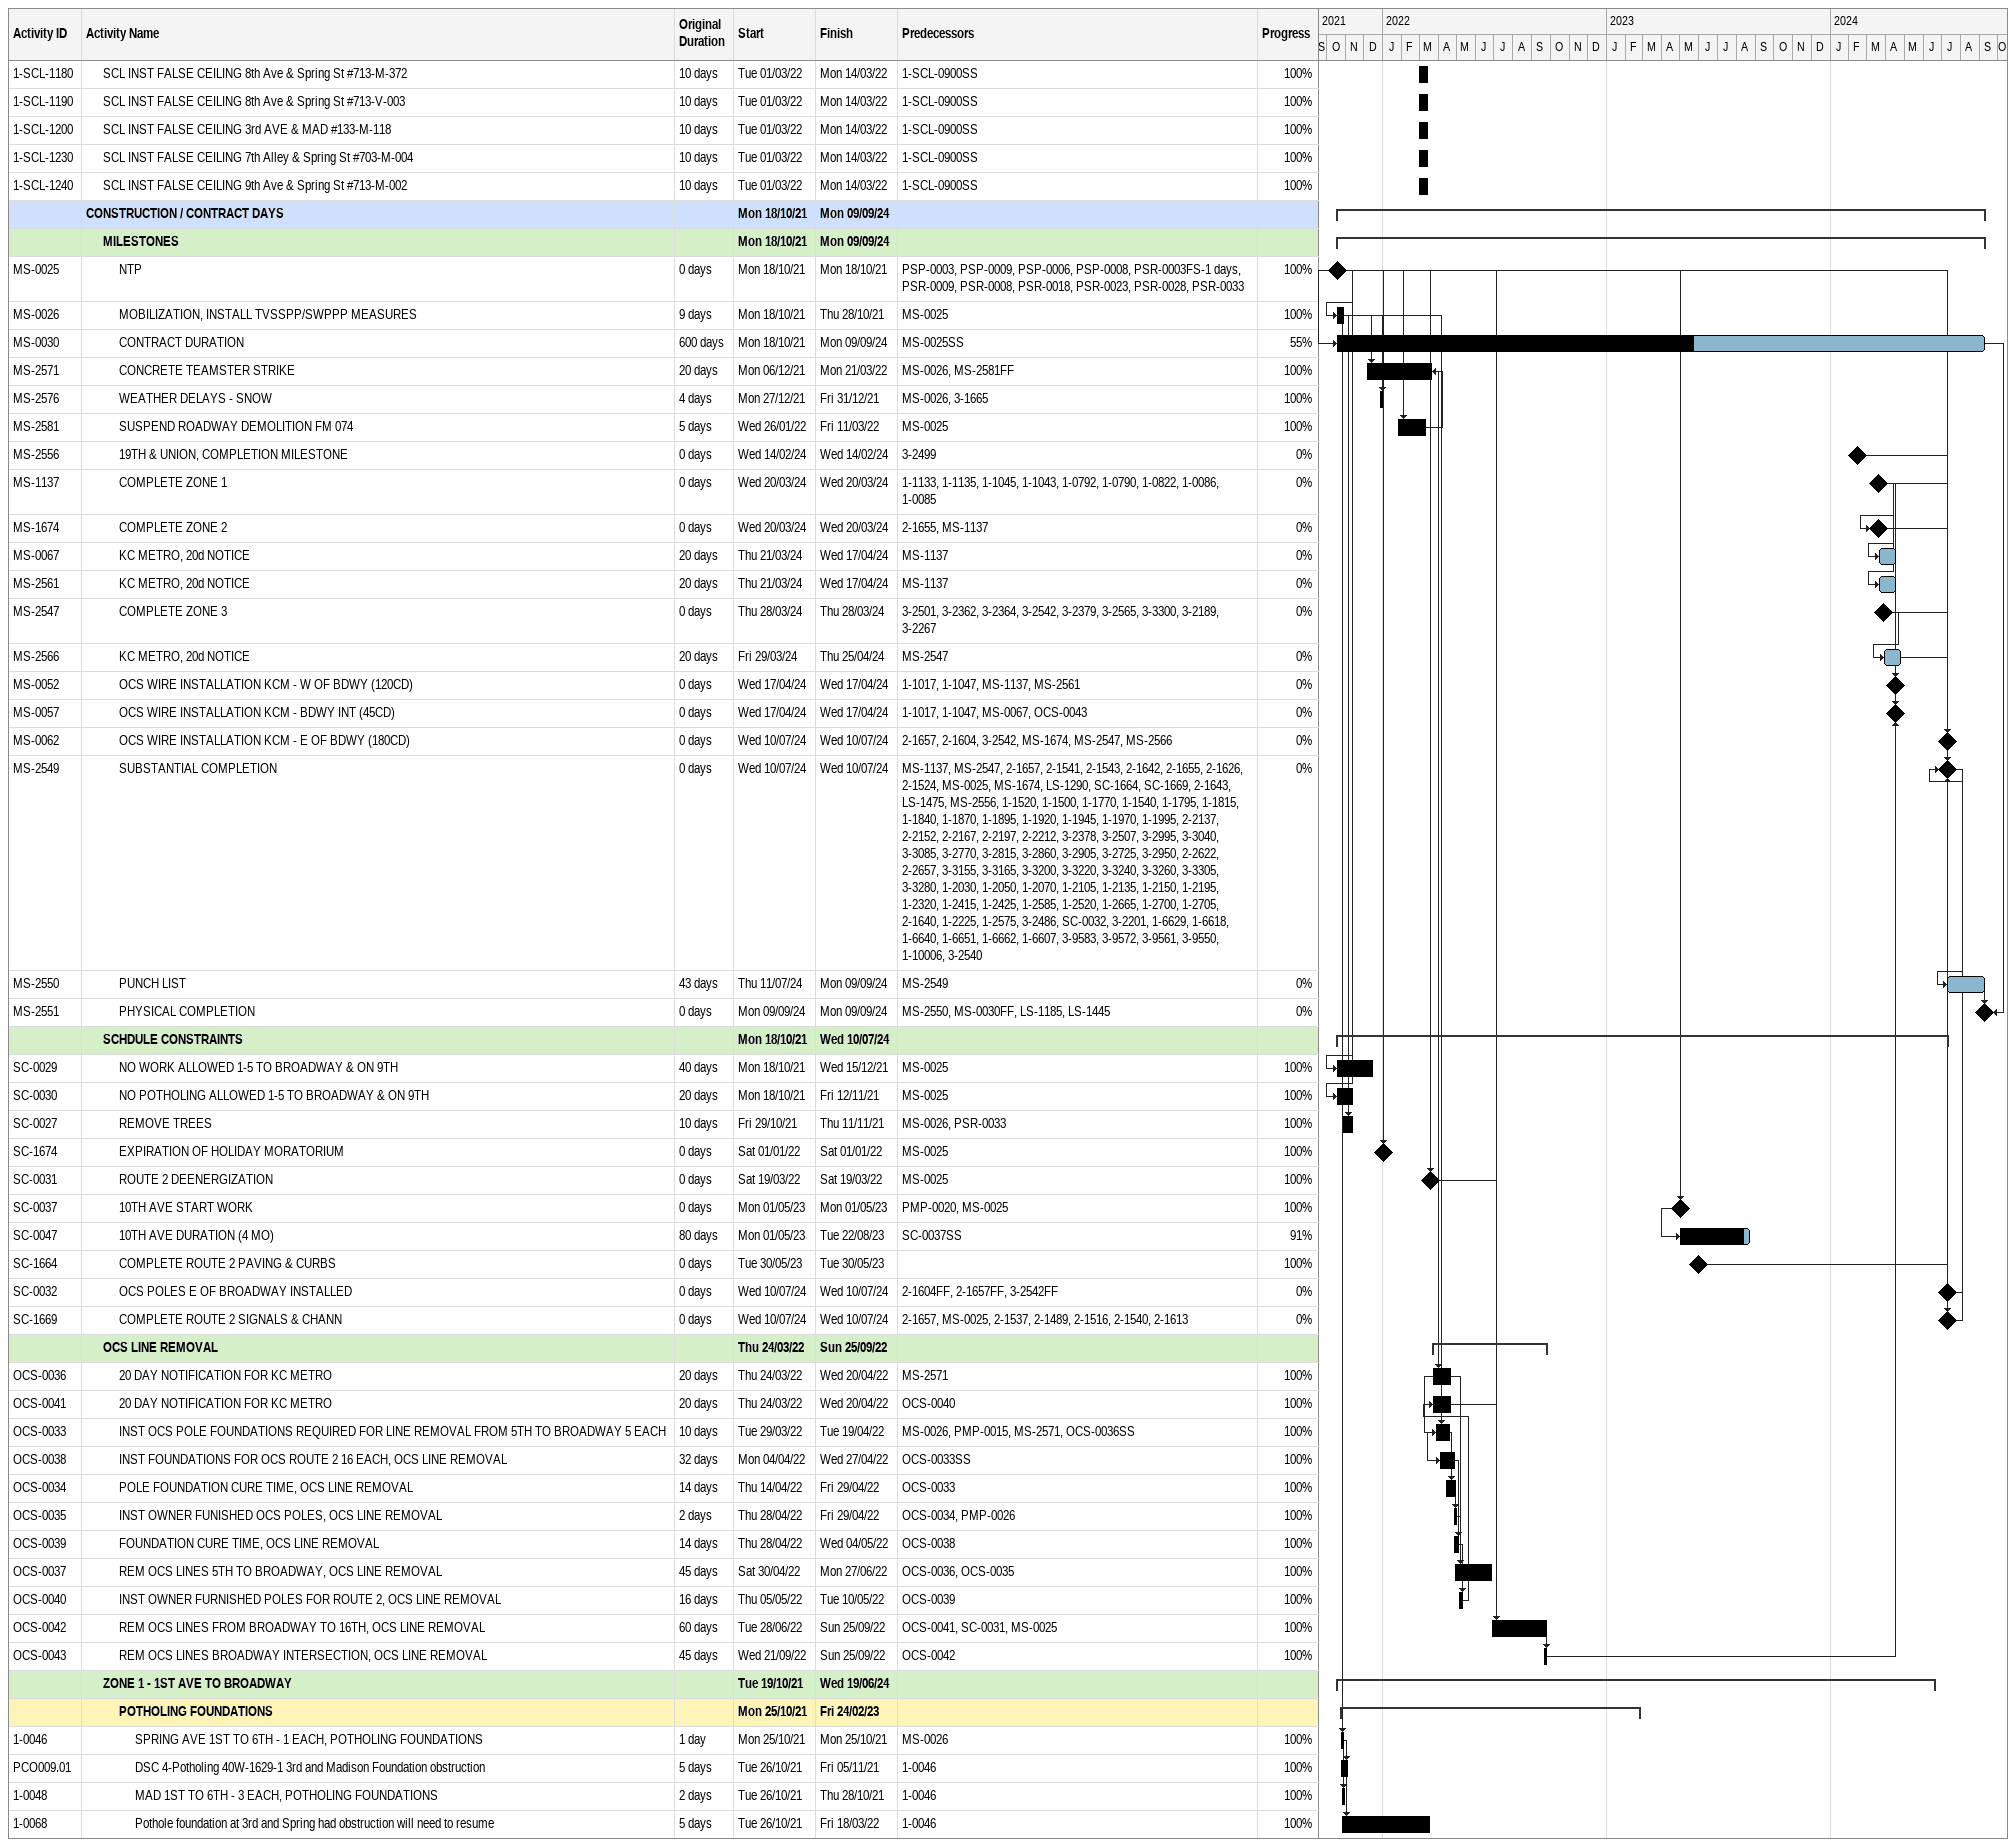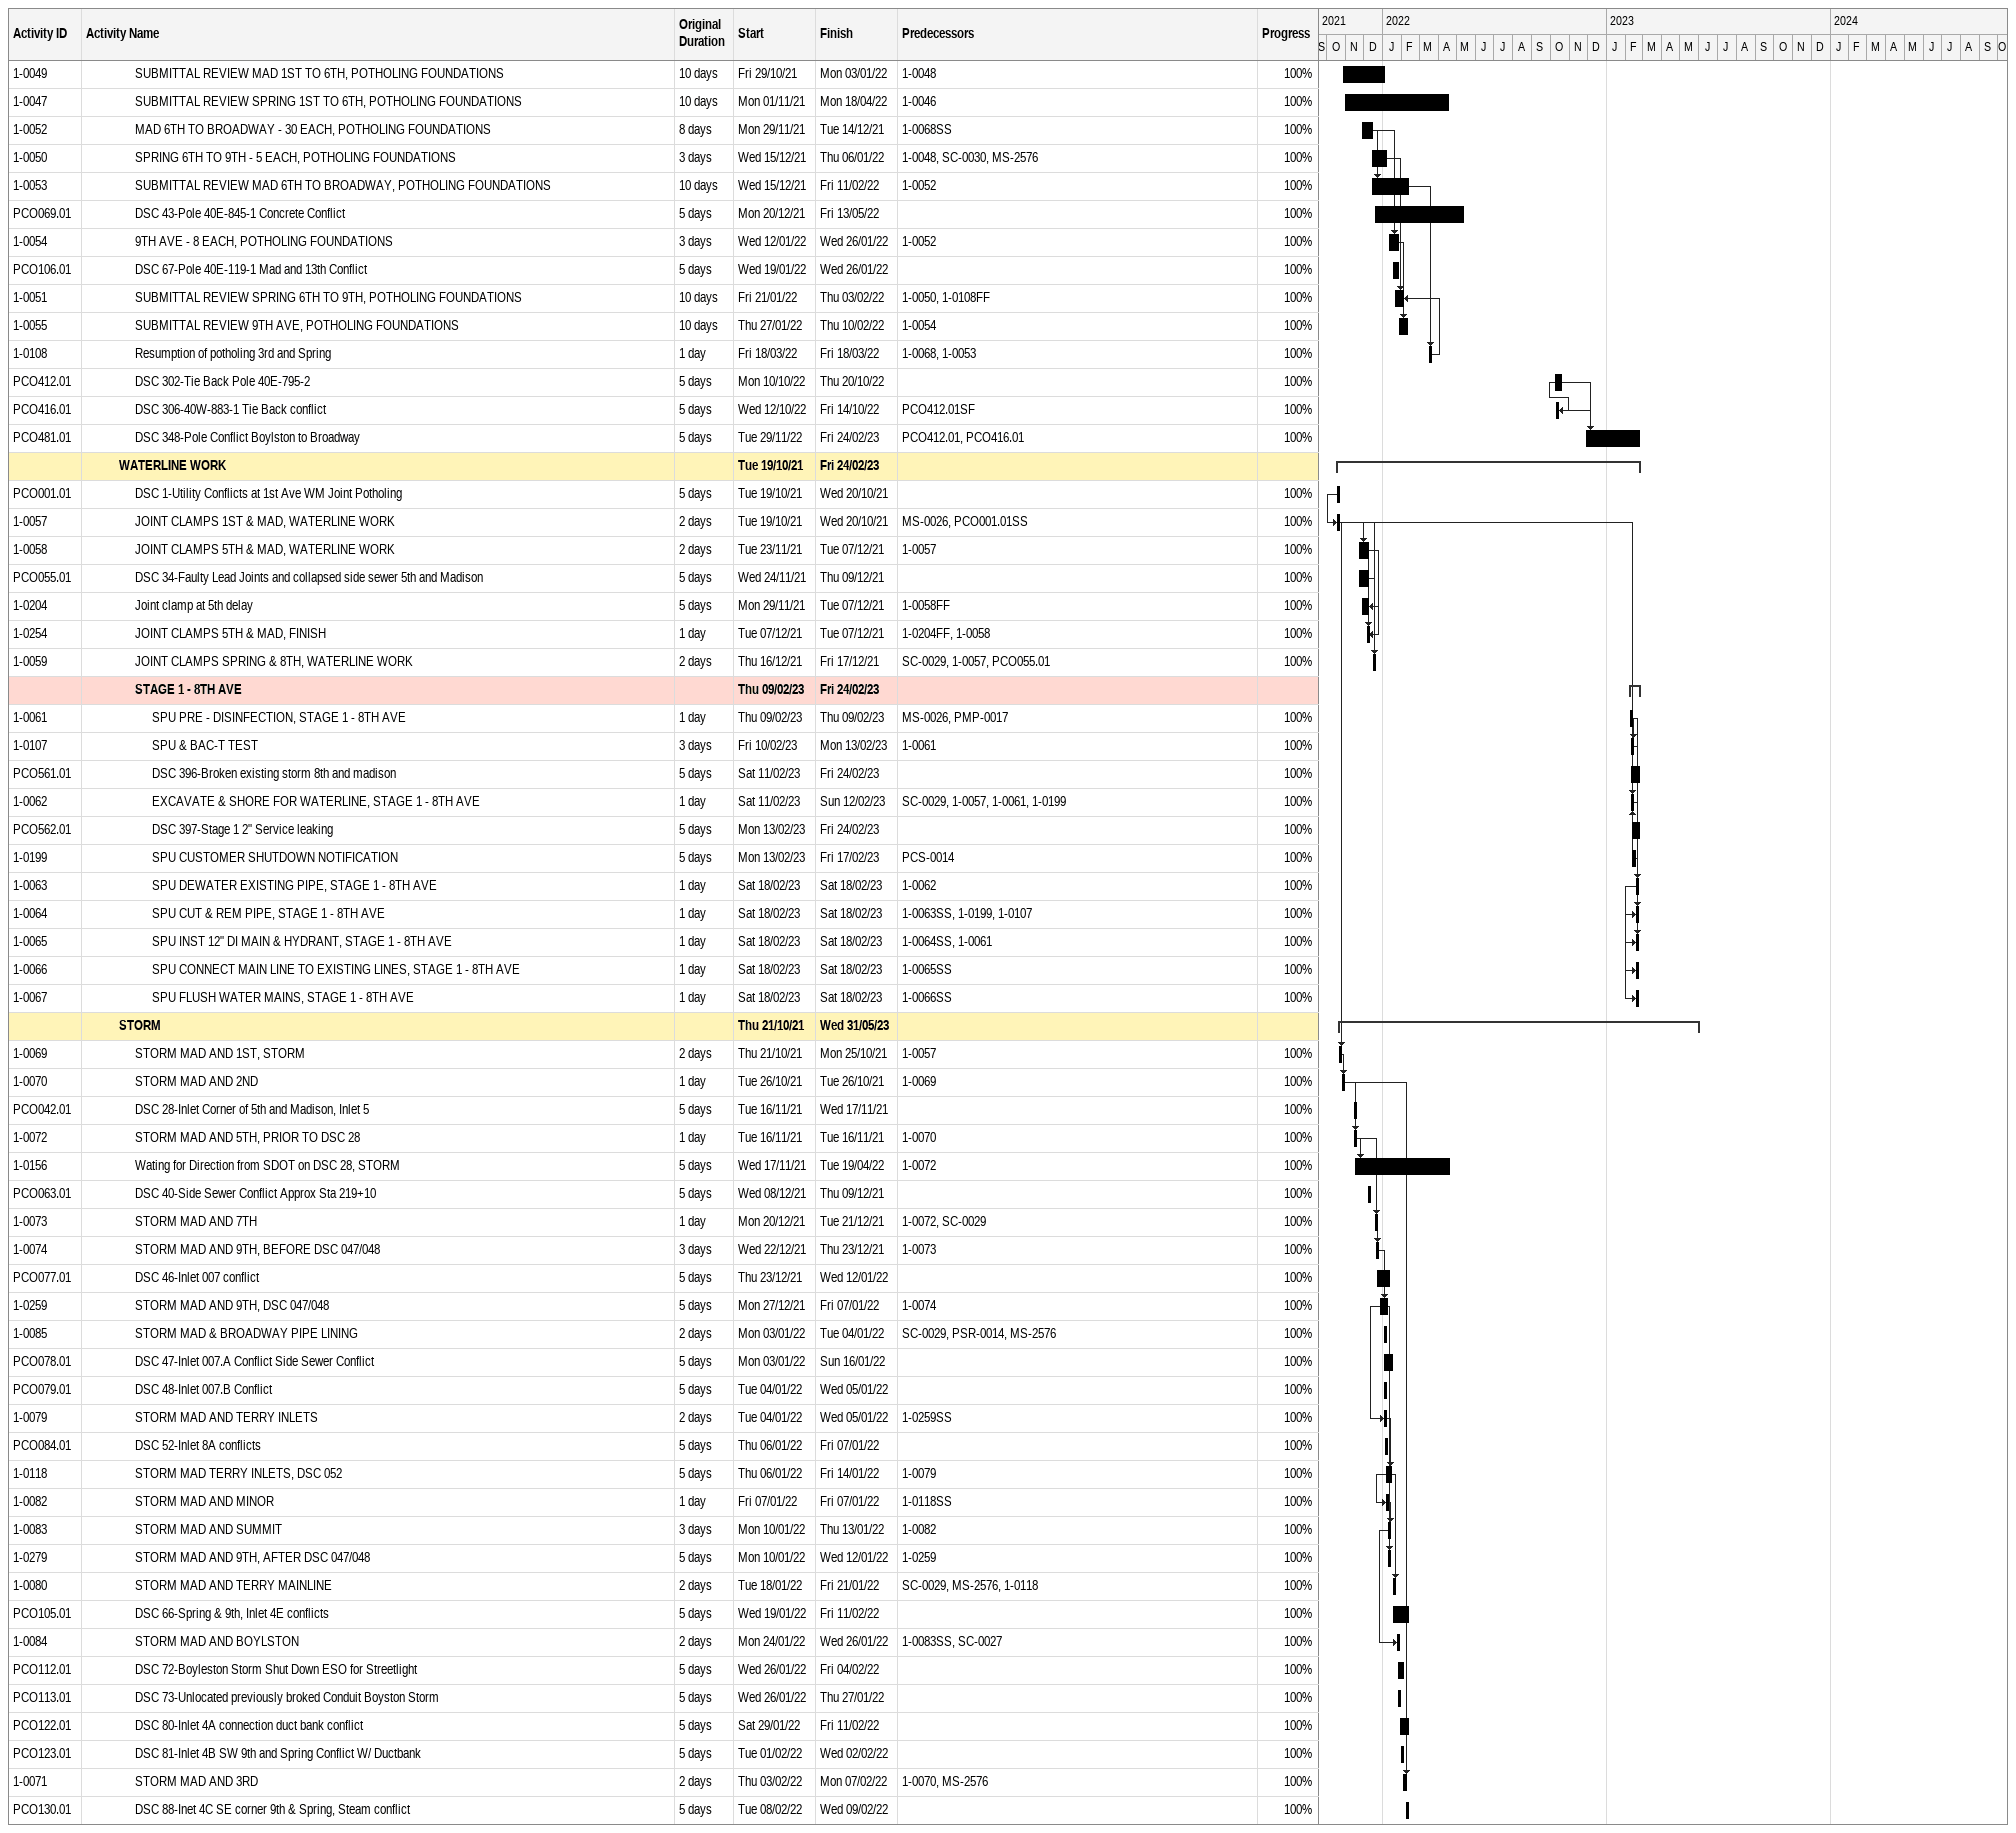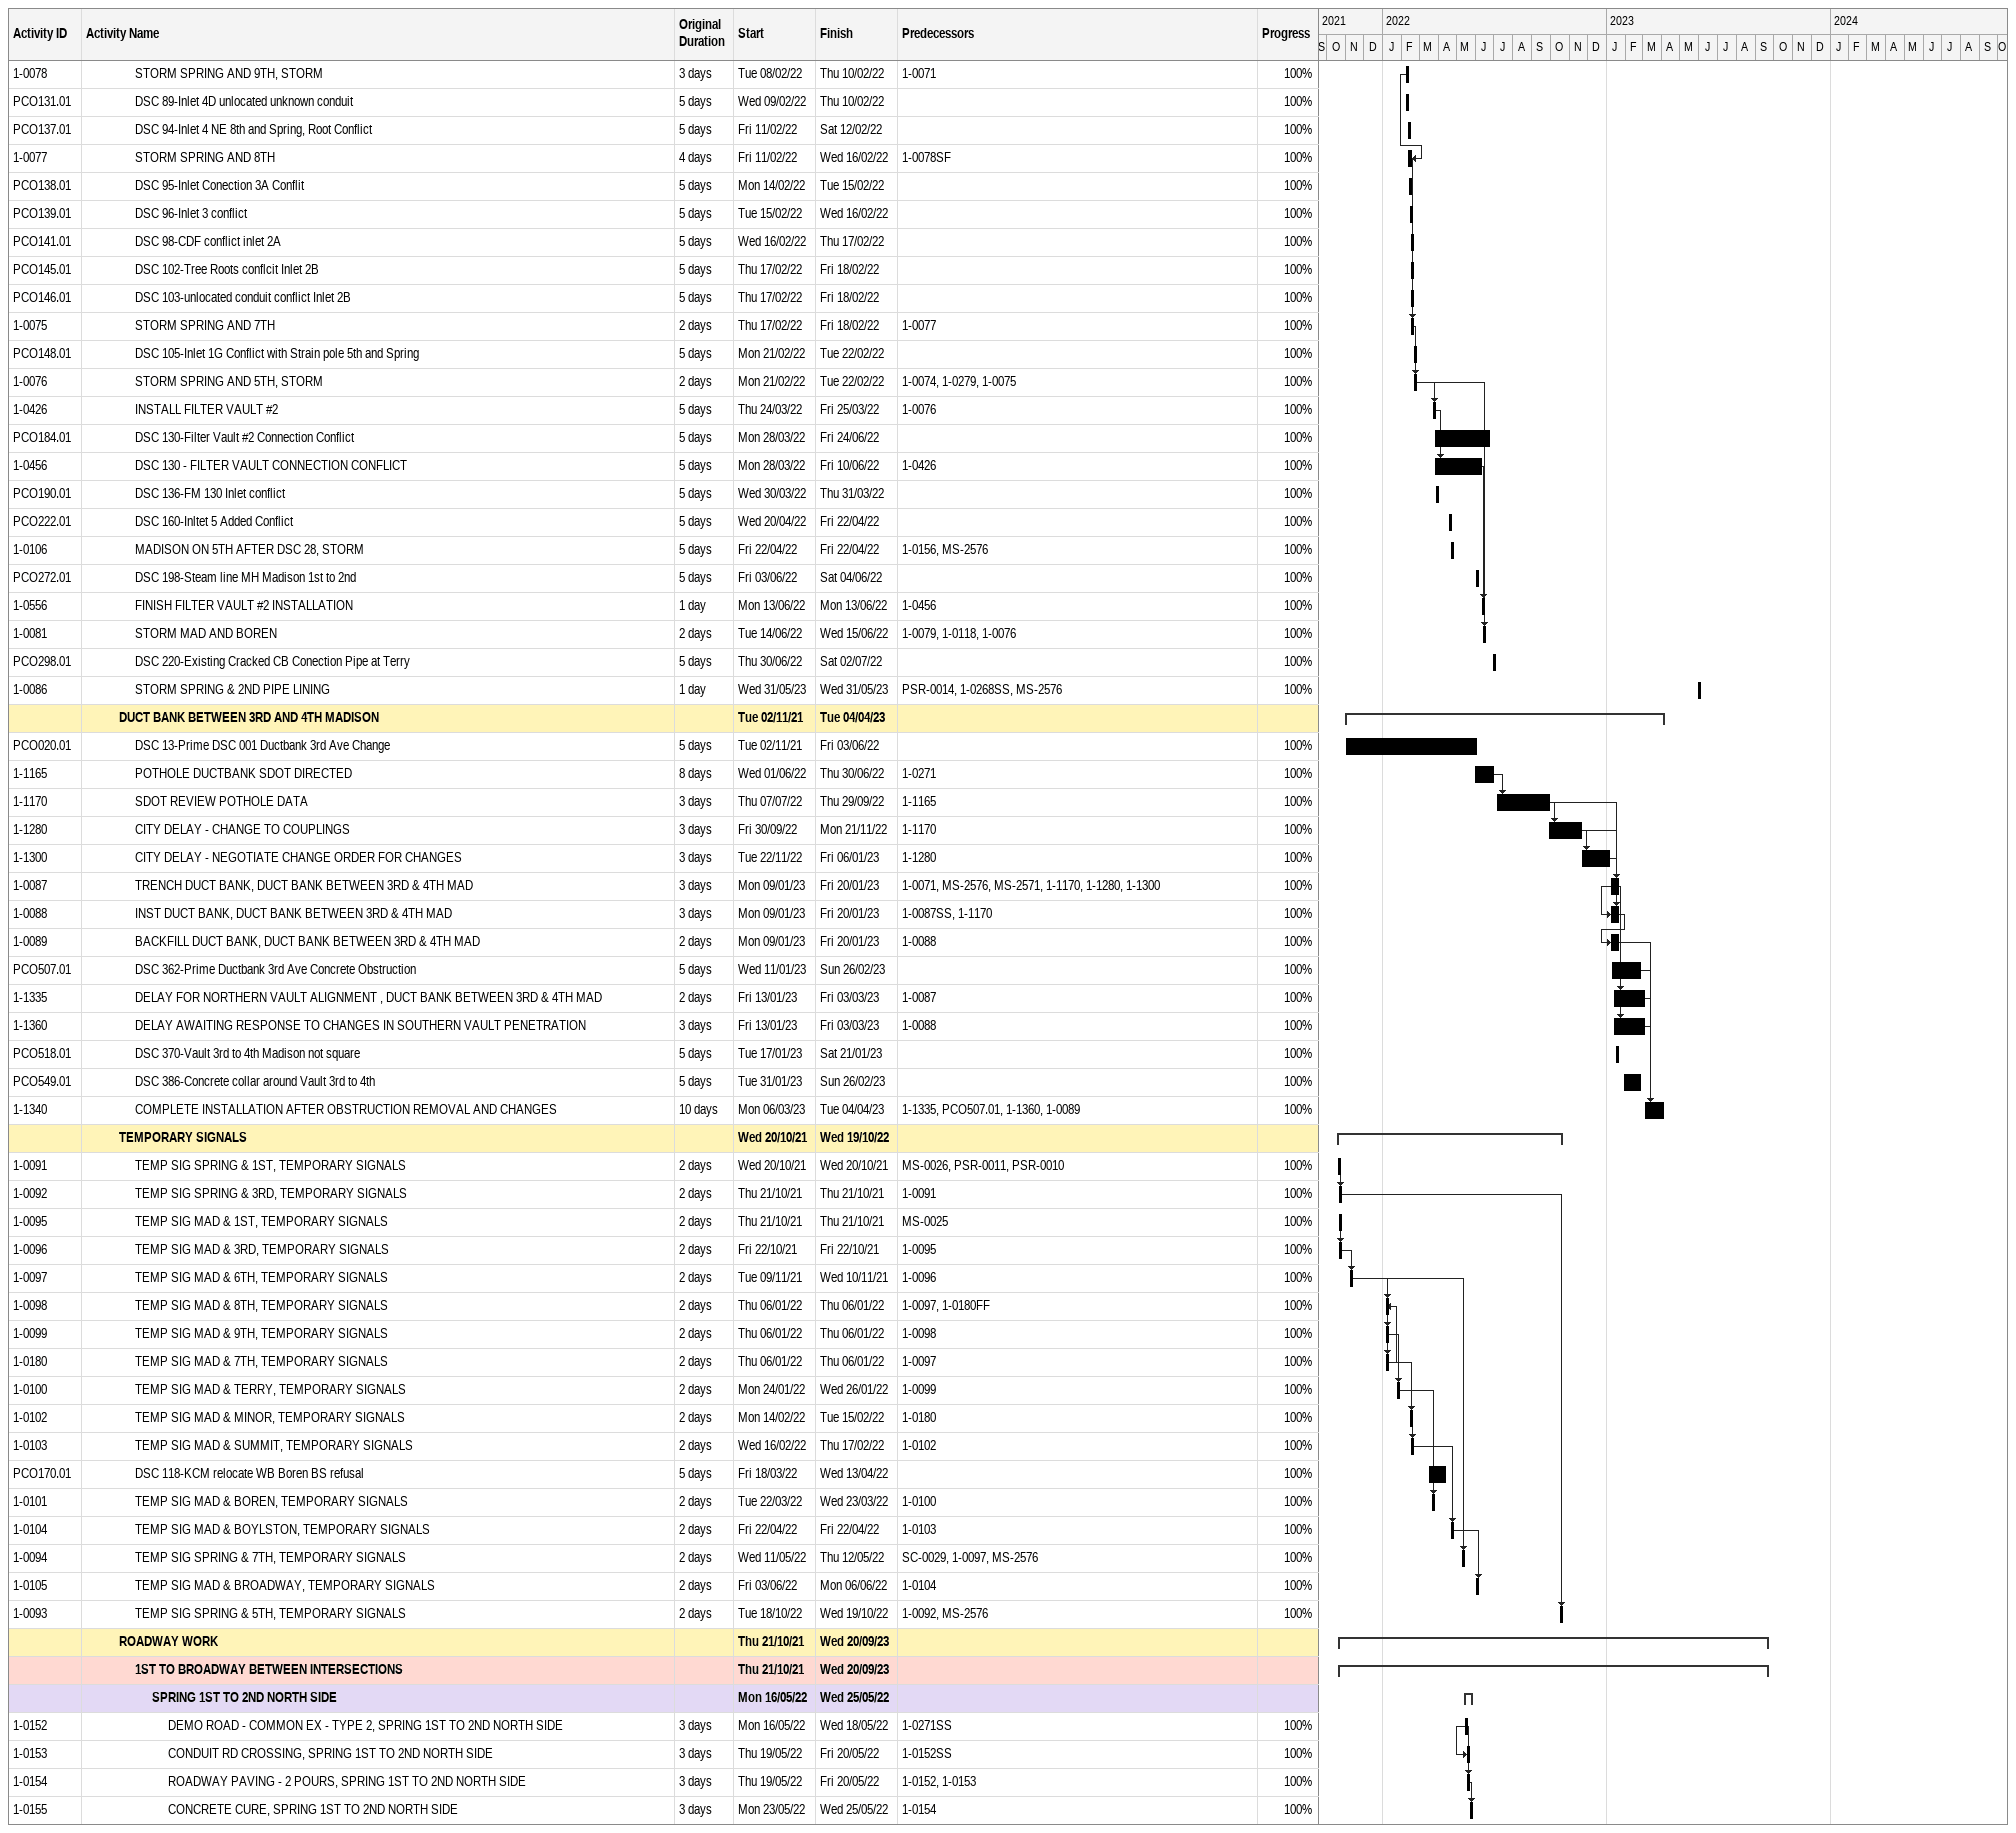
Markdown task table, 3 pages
| ID | Level | Task | Original duration | Start | Finish | Predecessors | % complete |
|---|---|---|---|---|---|---|---|
| 1-SCL-1180 | 2 | SCL INST FALSE CEILING 8th Ave & Spring St #713-M-372 | 10d | 2022-03-01 | 2022-03-14 | 1-SCL-0900SS | 100 |
| 1-SCL-1190 | 2 | SCL INST FALSE CEILING 8th Ave & Spring St #713-V-003 | 10d | 2022-03-01 | 2022-03-14 | 1-SCL-0900SS | 100 |
| 1-SCL-1200 | 2 | SCL INST FALSE CEILING 3rd AVE & MAD #133-M-118 | 10d | 2022-03-01 | 2022-03-14 | 1-SCL-0900SS | 100 |
| 1-SCL-1230 | 2 | SCL INST FALSE CEILING 7th Alley & Spring St #703-M-004 | 10d | 2022-03-01 | 2022-03-14 | 1-SCL-0900SS | 100 |
| 1-SCL-1240 | 2 | SCL INST FALSE CEILING 9th Ave & Spring St #713-M-002 | 10d | 2022-03-01 | 2022-03-14 | 1-SCL-0900SS | 100 |
|  | 1 | **CONSTRUCTION / CONTRACT DAYS** |  | 2021-10-18 | 2024-09-09 |  |  |
|  | 2 | **MILESTONES** |  | 2021-10-18 | 2024-09-09 |  |  |
| MS-0025 | 3 | NTP | 0d | 2021-10-18 | 2021-10-18 | PSP-0003, PSP-0009, PSP-0006, PSP-0008, PSR-0003FS-1d, PSR-0009, PSR-0008, PSR-0018, PSR-0023, PSR-0028, PSR-0033 | 100 |
| MS-0026 | 3 | MOBILIZATION, INSTALL TVSSPP/SWPPP MEASURES | 9d | 2021-10-18 | 2021-10-28 | MS-0025 | 100 |
| MS-0030 | 3 | CONTRACT DURATION | 600d | 2021-10-18 | 2024-09-09 | MS-0025SS | 55 |
| MS-2571 | 3 | CONCRETE TEAMSTER STRIKE | 20d | 2021-12-06 | 2022-03-21 | MS-0026, MS-2581FF | 100 |
| MS-2576 | 3 | WEATHER DELAYS - SNOW | 4d | 2021-12-27 | 2021-12-31 | MS-0026, 3-1665 | 100 |
| MS-2581 | 3 | SUSPEND ROADWAY DEMOLITION FM 074 | 5d | 2022-01-26 | 2022-03-11 | MS-0025 | 100 |
| MS-2556 | 3 | 19TH & UNION, COMPLETION MILESTONE | 0d | 2024-02-14 | 2024-02-14 | 3-2499 | 0 |
| MS-1137 | 3 | COMPLETE ZONE 1 | 0d | 2024-03-20 | 2024-03-20 | 1-1133, 1-1135, 1-1045, 1-1043, 1-0792, 1-0790, 1-0822, 1-0086, 1-0085 | 0 |
| MS-1674 | 3 | COMPLETE ZONE 2 | 0d | 2024-03-20 | 2024-03-20 | 2-1655, MS-1137 | 0 |
| MS-0067 | 3 | KC METRO, 20d NOTICE | 20d | 2024-03-21 | 2024-04-17 | MS-1137 | 0 |
| MS-2561 | 3 | KC METRO, 20d NOTICE | 20d | 2024-03-21 | 2024-04-17 | MS-1137 | 0 |
| MS-2547 | 3 | COMPLETE ZONE 3 | 0d | 2024-03-28 | 2024-03-28 | 3-2501, 3-2362, 3-2364, 3-2542, 3-2379, 3-2565, 3-3300, 3-2189, 3-2267 | 0 |
| MS-2566 | 3 | KC METRO, 20d NOTICE | 20d | 2024-03-29 | 2024-04-25 | MS-2547 | 0 |
| MS-0052 | 3 | OCS WIRE INSTALLATION KCM - W OF BDWY (120CD) | 0d | 2024-04-17 | 2024-04-17 | 1-1017, 1-1047, MS-1137, MS-2561 | 0 |
| MS-0057 | 3 | OCS WIRE INSTALLATION KCM - BDWY INT (45CD) | 0d | 2024-04-17 | 2024-04-17 | 1-1017, 1-1047, MS-0067, OCS-0043 | 0 |
| MS-0062 | 3 | OCS WIRE INSTALLATION KCM - E OF BDWY (180CD) | 0d | 2024-07-10 | 2024-07-10 | 2-1657, 2-1604, 3-2542, MS-1674, MS-2547, MS-2566 | 0 |
| MS-2549 | 3 | SUBSTANTIAL COMPLETION | 0d | 2024-07-10 | 2024-07-10 | MS-1137, MS-2547, 2-1657, 2-1541, 2-1543, 2-1642, 2-1655, 2-1626, 2-1524, MS-0025, MS-1674, LS-1290, SC-1664, SC-1669, 2-1643, LS-1475, MS-2556, 1-1520, 1-1500, 1-1770, 1-1540, 1-1795, 1-1815, 1-1840, 1-1870, 1-1895, 1-1920, 1-1945, 1-1970, 1-1995, 2-2137, 2-2152, 2-2167, 2-2197, 2-2212, 3-2378, 3-2507, 3-2995, 3-3040, 3-3085, 3-2770, 3-2815, 3-2860, 3-2905, 3-2725, 3-2950, 2-2622, 2-2657, 3-3155, 3-3165, 3-3200, 3-3220, 3-3240, 3-3260, 3-3305, 3-3280, 1-2030, 1-2050, 1-2070, 1-2105, 1-2135, 1-2150, 1-2195, 1-2320, 1-2415, 1-2425, 1-2585, 1-2520, 1-2665, 1-2700, 1-2705, 2-1640, 1-2225, 1-2575, 3-2486, SC-0032, 3-2201, 1-6629, 1-6618, 1-6640, 1-6651, 1-6662, 1-6607, 3-9583, 3-9572, 3-9561, 3-9550, 1-10006, 3-2540 | 0 |
| MS-2550 | 3 | PUNCH LIST | 43d | 2024-07-11 | 2024-09-09 | MS-2549 | 0 |
| MS-2551 | 3 | PHYSICAL COMPLETION | 0d | 2024-09-09 | 2024-09-09 | MS-2550, MS-0030FF, LS-1185, LS-1445 | 0 |
|  | 2 | **SCHDULE CONSTRAINTS** |  | 2021-10-18 | 2024-07-10 |  |  |
| SC-0029 | 3 | NO WORK ALLOWED 1-5 TO BROADWAY & ON 9TH | 40d | 2021-10-18 | 2021-12-15 | MS-0025 | 100 |
| SC-0030 | 3 | NO POTHOLING ALLOWED 1-5 TO BROADWAY & ON 9TH | 20d | 2021-10-18 | 2021-11-12 | MS-0025 | 100 |
| SC-0027 | 3 | REMOVE TREES | 10d | 2021-10-29 | 2021-11-11 | MS-0026, PSR-0033 | 100 |
| SC-1674 | 3 | EXPIRATION OF HOLIDAY MORATORIUM | 0d | 2022-01-01 | 2022-01-01 | MS-0025 | 100 |
| SC-0031 | 3 | ROUTE 2 DEENERGIZATION | 0d | 2022-03-19 | 2022-03-19 | MS-0025 | 100 |
| SC-0037 | 3 | 10TH AVE START WORK | 0d | 2023-05-01 | 2023-05-01 | PMP-0020, MS-0025 | 100 |
| SC-0047 | 3 | 10TH AVE DURATION (4 MO) | 80d | 2023-05-01 | 2023-08-22 | SC-0037SS | 91 |
| SC-1664 | 3 | COMPLETE ROUTE 2 PAVING & CURBS | 0d | 2023-05-30 | 2023-05-30 |  | 100 |
| SC-0032 | 3 | OCS POLES E OF BROADWAY INSTALLED | 0d | 2024-07-10 | 2024-07-10 | 2-1604FF, 2-1657FF, 3-2542FF | 0 |
| SC-1669 | 3 | COMPLETE ROUTE 2 SIGNALS & CHANN | 0d | 2024-07-10 | 2024-07-10 | 2-1657, MS-0025, 2-1537, 2-1489, 2-1516, 2-1540, 2-1613 | 0 |
|  | 2 | **OCS LINE REMOVAL** |  | 2022-03-24 | 2022-09-25 |  |  |
| OCS-0036 | 3 | 20 DAY NOTIFICATION FOR KC METRO | 20d | 2022-03-24 | 2022-04-20 | MS-2571 | 100 |
| OCS-0041 | 3 | 20 DAY NOTIFICATION FOR KC METRO | 20d | 2022-03-24 | 2022-04-20 | OCS-0040 | 100 |
| OCS-0033 | 3 | INST OCS POLE FOUNDATIONS REQUIRED FOR LINE REMOVAL FROM 5TH TO BROADWAY 5 EACH | 10d | 2022-03-29 | 2022-04-19 | MS-0026, PMP-0015, MS-2571, OCS-0036SS | 100 |
| OCS-0038 | 3 | INST FOUNDATIONS FOR OCS ROUTE 2 16 EACH, OCS LINE REMOVAL | 32d | 2022-04-04 | 2022-04-27 | OCS-0033SS | 100 |
| OCS-0034 | 3 | POLE FOUNDATION CURE TIME, OCS LINE REMOVAL | 14d | 2022-04-14 | 2022-04-29 | OCS-0033 | 100 |
| OCS-0035 | 3 | INST OWNER FUNISHED OCS POLES, OCS LINE REMOVAL | 2d | 2022-04-28 | 2022-04-29 | OCS-0034, PMP-0026 | 100 |
| OCS-0039 | 3 | FOUNDATION CURE TIME, OCS LINE REMOVAL | 14d | 2022-04-28 | 2022-05-04 | OCS-0038 | 100 |
| OCS-0037 | 3 | REM OCS LINES 5TH TO BROADWAY, OCS LINE REMOVAL | 45d | 2022-04-30 | 2022-06-27 | OCS-0036, OCS-0035 | 100 |
| OCS-0040 | 3 | INST OWNER FURNISHED POLES FOR ROUTE 2, OCS LINE REMOVAL | 16d | 2022-05-05 | 2022-05-10 | OCS-0039 | 100 |
| OCS-0042 | 3 | REM OCS LINES FROM BROADWAY TO 16TH, OCS LINE REMOVAL | 60d | 2022-06-28 | 2022-09-25 | OCS-0041, SC-0031, MS-0025 | 100 |
| OCS-0043 | 3 | REM OCS LINES BROADWAY INTERSECTION, OCS LINE REMOVAL | 45d | 2022-09-21 | 2022-09-25 | OCS-0042 | 100 |
|  | 2 | **ZONE 1 - 1ST AVE TO BROADWAY** |  | 2021-10-19 | 2024-06-19 |  |  |
|  | 3 | **POTHOLING FOUNDATIONS** |  | 2021-10-25 | 2023-02-24 |  |  |
| 1-0046 | 4 | SPRING AVE 1ST TO 6TH - 1 EACH, POTHOLING FOUNDATIONS | 1d | 2021-10-25 | 2021-10-25 | MS-0026 | 100 |
| PCO009.01 | 4 | DSC 4-Potholing 40W-1629-1 3rd and Madison Foundation obstruction | 5d | 2021-10-26 | 2021-11-05 | 1-0046 | 100 |
| 1-0048 | 4 | MAD 1ST TO 6TH - 3 EACH, POTHOLING FOUNDATIONS | 2d | 2021-10-26 | 2021-10-28 | 1-0046 | 100 |
| 1-0068 | 4 | Pothole foundation at 3rd and Spring had obstruction will need to resume | 5d | 2021-10-26 | 2022-03-18 | 1-0046 | 100 |
| 1-0049 | 4 | SUBMITTAL REVIEW MAD 1ST TO 6TH, POTHOLING FOUNDATIONS | 10d | 2021-10-29 | 2022-01-03 | 1-0048 | 100 |
| 1-0047 | 4 | SUBMITTAL REVIEW SPRING 1ST TO 6TH, POTHOLING FOUNDATIONS | 10d | 2021-11-01 | 2022-04-18 | 1-0046 | 100 |
| 1-0052 | 4 | MAD 6TH TO BROADWAY - 30 EACH, POTHOLING FOUNDATIONS | 8d | 2021-11-29 | 2021-12-14 | 1-0068SS | 100 |
| 1-0050 | 4 | SPRING 6TH TO 9TH - 5 EACH, POTHOLING FOUNDATIONS | 3d | 2021-12-15 | 2022-01-06 | 1-0048, SC-0030, MS-2576 | 100 |
| 1-0053 | 4 | SUBMITTAL REVIEW MAD 6TH TO BROADWAY, POTHOLING FOUNDATIONS | 10d | 2021-12-15 | 2022-02-11 | 1-0052 | 100 |
| PCO069.01 | 4 | DSC 43-Pole 40E-845-1 Concrete Conflict | 5d | 2021-12-20 | 2022-05-13 |  | 100 |
| 1-0054 | 4 | 9TH AVE - 8 EACH, POTHOLING FOUNDATIONS | 3d | 2022-01-12 | 2022-01-26 | 1-0052 | 100 |
| PCO106.01 | 4 | DSC 67-Pole 40E-119-1 Mad and 13th Conflict | 5d | 2022-01-19 | 2022-01-26 |  | 100 |
| 1-0051 | 4 | SUBMITTAL REVIEW SPRING 6TH TO 9TH, POTHOLING FOUNDATIONS | 10d | 2022-01-21 | 2022-02-03 | 1-0050, 1-0108FF | 100 |
| 1-0055 | 4 | SUBMITTAL REVIEW 9TH AVE, POTHOLING FOUNDATIONS | 10d | 2022-01-27 | 2022-02-10 | 1-0054 | 100 |
| 1-0108 | 4 | Resumption of potholing 3rd and Spring | 1d | 2022-03-18 | 2022-03-18 | 1-0068, 1-0053 | 100 |
| PCO412.01 | 4 | DSC 302-Tie Back Pole 40E-795-2 | 5d | 2022-10-10 | 2022-10-20 |  | 100 |
| PCO416.01 | 4 | DSC 306-40W-883-1 Tie Back conflict | 5d | 2022-10-12 | 2022-10-14 | PCO412.01SF | 100 |
| PCO481.01 | 4 | DSC 348-Pole Conflict Boylston to Broadway | 5d | 2022-11-29 | 2023-02-24 | PCO412.01, PCO416.01 | 100 |
|  | 3 | **WATERLINE WORK** |  | 2021-10-19 | 2023-02-24 |  |  |
| PCO001.01 | 4 | DSC 1-Utility Conflicts at 1st Ave WM Joint Potholing | 5d | 2021-10-19 | 2021-10-20 |  | 100 |
| 1-0057 | 4 | JOINT CLAMPS 1ST & MAD, WATERLINE WORK | 2d | 2021-10-19 | 2021-10-20 | MS-0026, PCO001.01SS | 100 |
| 1-0058 | 4 | JOINT CLAMPS 5TH & MAD, WATERLINE WORK | 2d | 2021-11-23 | 2021-12-07 | 1-0057 | 100 |
| PCO055.01 | 4 | DSC 34-Faulty Lead Joints and collapsed side sewer 5th and Madison | 5d | 2021-11-24 | 2021-12-09 |  | 100 |
| 1-0204 | 4 | Joint clamp at 5th delay | 5d | 2021-11-29 | 2021-12-07 | 1-0058FF | 100 |
| 1-0254 | 4 | JOINT CLAMPS 5TH & MAD, FINISH | 1d | 2021-12-07 | 2021-12-07 | 1-0204FF, 1-0058 | 100 |
| 1-0059 | 4 | JOINT CLAMPS SPRING & 8TH, WATERLINE WORK | 2d | 2021-12-16 | 2021-12-17 | SC-0029, 1-0057, PCO055.01 | 100 |
|  | 4 | **STAGE 1 - 8TH AVE** |  | 2023-02-09 | 2023-02-24 |  |  |
| 1-0061 | 5 | SPU PRE - DISINFECTION, STAGE 1 - 8TH AVE | 1d | 2023-02-09 | 2023-02-09 | MS-0026, PMP-0017 | 100 |
| 1-0107 | 5 | SPU & BAC-T TEST | 3d | 2023-02-10 | 2023-02-13 | 1-0061 | 100 |
| PCO561.01 | 5 | DSC 396-Broken existing storm 8th and madison | 5d | 2023-02-11 | 2023-02-24 |  | 100 |
| 1-0062 | 5 | EXCAVATE & SHORE FOR WATERLINE, STAGE 1 - 8TH AVE | 1d | 2023-02-11 | 2023-02-12 | SC-0029, 1-0057, 1-0061, 1-0199 | 100 |
| PCO562.01 | 5 | DSC 397-Stage 1 2" Service leaking | 5d | 2023-02-13 | 2023-02-24 |  | 100 |
| 1-0199 | 5 | SPU CUSTOMER SHUTDOWN NOTIFICATION | 5d | 2023-02-13 | 2023-02-17 | PCS-0014 | 100 |
| 1-0063 | 5 | SPU DEWATER EXISTING PIPE, STAGE 1 - 8TH AVE | 1d | 2023-02-18 | 2023-02-18 | 1-0062 | 100 |
| 1-0064 | 5 | SPU CUT & REM PIPE, STAGE 1 - 8TH AVE | 1d | 2023-02-18 | 2023-02-18 | 1-0063SS, 1-0199, 1-0107 | 100 |
| 1-0065 | 5 | SPU INST 12" DI MAIN & HYDRANT, STAGE 1 - 8TH AVE | 1d | 2023-02-18 | 2023-02-18 | 1-0064SS, 1-0061 | 100 |
| 1-0066 | 5 | SPU CONNECT MAIN LINE TO EXISTING LINES, STAGE 1 - 8TH AVE | 1d | 2023-02-18 | 2023-02-18 | 1-0065SS | 100 |
| 1-0067 | 5 | SPU FLUSH WATER MAINS, STAGE 1 - 8TH AVE | 1d | 2023-02-18 | 2023-02-18 | 1-0066SS | 100 |
|  | 3 | **STORM** |  | 2021-10-21 | 2023-05-31 |  |  |
| 1-0069 | 4 | STORM MAD AND 1ST, STORM | 2d | 2021-10-21 | 2021-10-25 | 1-0057 | 100 |
| 1-0070 | 4 | STORM MAD AND 2ND | 1d | 2021-10-26 | 2021-10-26 | 1-0069 | 100 |
| PCO042.01 | 4 | DSC 28-Inlet Corner of 5th and Madison, Inlet 5 | 5d | 2021-11-16 | 2021-11-17 |  | 100 |
| 1-0072 | 4 | STORM MAD AND 5TH, PRIOR TO DSC 28 | 1d | 2021-11-16 | 2021-11-16 | 1-0070 | 100 |
| 1-0156 | 4 | Wating for Direction from SDOT on DSC 28, STORM | 5d | 2021-11-17 | 2022-04-19 | 1-0072 | 100 |
| PCO063.01 | 4 | DSC 40-Side Sewer Conflict Approx Sta 219+10 | 5d | 2021-12-08 | 2021-12-09 |  | 100 |
| 1-0073 | 4 | STORM MAD AND 7TH | 1d | 2021-12-20 | 2021-12-21 | 1-0072, SC-0029 | 100 |
| 1-0074 | 4 | STORM MAD AND 9TH, BEFORE DSC 047/048 | 3d | 2021-12-22 | 2021-12-23 | 1-0073 | 100 |
| PCO077.01 | 4 | DSC 46-Inlet 007 conflict | 5d | 2021-12-23 | 2022-01-12 |  | 100 |
| 1-0259 | 4 | STORM MAD AND 9TH, DSC 047/048 | 5d | 2021-12-27 | 2022-01-07 | 1-0074 | 100 |
| 1-0085 | 4 | STORM MAD & BROADWAY PIPE LINING | 2d | 2022-01-03 | 2022-01-04 | SC-0029, PSR-0014, MS-2576 | 100 |
| PCO078.01 | 4 | DSC 47-Inlet 007.A Conflict Side Sewer Conflict | 5d | 2022-01-03 | 2022-01-16 |  | 100 |
| PCO079.01 | 4 | DSC 48-Inlet 007.B Conflict | 5d | 2022-01-04 | 2022-01-05 |  | 100 |
| 1-0079 | 4 | STORM MAD AND TERRY INLETS | 2d | 2022-01-04 | 2022-01-05 | 1-0259SS | 100 |
| PCO084.01 | 4 | DSC 52-Inlet 8A conflicts | 5d | 2022-01-06 | 2022-01-07 |  | 100 |
| 1-0118 | 4 | STORM MAD TERRY INLETS, DSC 052 | 5d | 2022-01-06 | 2022-01-14 | 1-0079 | 100 |
| 1-0082 | 4 | STORM MAD AND MINOR | 1d | 2022-01-07 | 2022-01-07 | 1-0118SS | 100 |
| 1-0083 | 4 | STORM MAD AND SUMMIT | 3d | 2022-01-10 | 2022-01-13 | 1-0082 | 100 |
| 1-0279 | 4 | STORM MAD AND 9TH, AFTER DSC 047/048 | 5d | 2022-01-10 | 2022-01-12 | 1-0259 | 100 |
| 1-0080 | 4 | STORM MAD AND TERRY MAINLINE | 2d | 2022-01-18 | 2022-01-21 | SC-0029, MS-2576, 1-0118 | 100 |
| PCO105.01 | 4 | DSC 66-Spring & 9th, Inlet 4E conflicts | 5d | 2022-01-19 | 2022-02-11 |  | 100 |
| 1-0084 | 4 | STORM MAD AND BOYLSTON | 2d | 2022-01-24 | 2022-01-26 | 1-0083SS, SC-0027 | 100 |
| PCO112.01 | 4 | DSC 72-Boyleston Storm Shut Down ESO for Streetlight | 5d | 2022-01-26 | 2022-02-04 |  | 100 |
| PCO113.01 | 4 | DSC 73-Unlocated previously broked Conduit Boyston Storm | 5d | 2022-01-26 | 2022-01-27 |  | 100 |
| PCO122.01 | 4 | DSC 80-Inlet 4A connection duct bank conflict | 5d | 2022-01-29 | 2022-02-11 |  | 100 |
| PCO123.01 | 4 | DSC 81-Inlet 4B SW 9th and Spring Conflict W/ Ductbank | 5d | 2022-02-01 | 2022-02-02 |  | 100 |
| 1-0071 | 4 | STORM MAD AND 3RD | 2d | 2022-02-03 | 2022-02-07 | 1-0070, MS-2576 | 100 |
| PCO130.01 | 4 | DSC 88-Inet 4C SE corner 9th & Spring, Steam conflict | 5d | 2022-02-08 | 2022-02-09 |  | 100 |
| 1-0078 | 4 | STORM SPRING AND 9TH, STORM | 3d | 2022-02-08 | 2022-02-10 | 1-0071 | 100 |
| PCO131.01 | 4 | DSC 89-Inlet 4D unlocated unknown conduit | 5d | 2022-02-09 | 2022-02-10 |  | 100 |
| PCO137.01 | 4 | DSC 94-Inlet 4 NE 8th and Spring, Root Conflict | 5d | 2022-02-11 | 2022-02-12 |  | 100 |
| 1-0077 | 4 | STORM SPRING AND 8TH | 4d | 2022-02-11 | 2022-02-16 | 1-0078SF | 100 |
| PCO138.01 | 4 | DSC 95-Inlet Conection 3A Conflit | 5d | 2022-02-14 | 2022-02-15 |  | 100 |
| PCO139.01 | 4 | DSC 96-Inlet 3 conflict | 5d | 2022-02-15 | 2022-02-16 |  | 100 |
| PCO141.01 | 4 | DSC 98-CDF conflict inlet 2A | 5d | 2022-02-16 | 2022-02-17 |  | 100 |
| PCO145.01 | 4 | DSC 102-Tree Roots conflcit Inlet 2B | 5d | 2022-02-17 | 2022-02-18 |  | 100 |
| PCO146.01 | 4 | DSC 103-unlocated conduit conflict Inlet 2B | 5d | 2022-02-17 | 2022-02-18 |  | 100 |
| 1-0075 | 4 | STORM SPRING AND 7TH | 2d | 2022-02-17 | 2022-02-18 | 1-0077 | 100 |
| PCO148.01 | 4 | DSC 105-Inlet 1G Conflict with Strain pole 5th and Spring | 5d | 2022-02-21 | 2022-02-22 |  | 100 |
| 1-0076 | 4 | STORM SPRING AND 5TH, STORM | 2d | 2022-02-21 | 2022-02-22 | 1-0074, 1-0279, 1-0075 | 100 |
| 1-0426 | 4 | INSTALL FILTER VAULT #2 | 5d | 2022-03-24 | 2022-03-25 | 1-0076 | 100 |
| PCO184.01 | 4 | DSC 130-Filter Vault #2 Connection Conflict | 5d | 2022-03-28 | 2022-06-24 |  | 100 |
| 1-0456 | 4 | DSC 130 - FILTER VAULT CONNECTION CONFLICT | 5d | 2022-03-28 | 2022-06-10 | 1-0426 | 100 |
| PCO190.01 | 4 | DSC 136-FM 130 Inlet conflict | 5d | 2022-03-30 | 2022-03-31 |  | 100 |
| PCO222.01 | 4 | DSC 160-Inltet 5 Added Conflict | 5d | 2022-04-20 | 2022-04-22 |  | 100 |
| 1-0106 | 4 | MADISON ON 5TH AFTER DSC 28, STORM | 5d | 2022-04-22 | 2022-04-22 | 1-0156, MS-2576 | 100 |
| PCO272.01 | 4 | DSC 198-Steam line MH Madison 1st to 2nd | 5d | 2022-06-03 | 2022-06-04 |  | 100 |
| 1-0556 | 4 | FINISH FILTER VAULT #2 INSTALLATION | 1d | 2022-06-13 | 2022-06-13 | 1-0456 | 100 |
| 1-0081 | 4 | STORM MAD AND BOREN | 2d | 2022-06-14 | 2022-06-15 | 1-0079, 1-0118, 1-0076 | 100 |
| PCO298.01 | 4 | DSC 220-Existing Cracked CB Conection Pipe at Terry | 5d | 2022-06-30 | 2022-07-02 |  | 100 |
| 1-0086 | 4 | STORM SPRING & 2ND PIPE LINING | 1d | 2023-05-31 | 2023-05-31 | PSR-0014, 1-0268SS, MS-2576 | 100 |
|  | 3 | **DUCT BANK BETWEEN 3RD AND 4TH MADISON** |  | 2021-11-02 | 2023-04-04 |  |  |
| PCO020.01 | 4 | DSC 13-Prime DSC 001 Ductbank 3rd Ave Change | 5d | 2021-11-02 | 2022-06-03 |  | 100 |
| 1-1165 | 4 | POTHOLE DUCTBANK SDOT DIRECTED | 8d | 2022-06-01 | 2022-06-30 | 1-0271 | 100 |
| 1-1170 | 4 | SDOT REVIEW POTHOLE DATA | 3d | 2022-07-07 | 2022-09-29 | 1-1165 | 100 |
| 1-1280 | 4 | CITY DELAY - CHANGE TO COUPLINGS | 3d | 2022-09-30 | 2022-11-21 | 1-1170 | 100 |
| 1-1300 | 4 | CITY DELAY - NEGOTIATE CHANGE ORDER FOR CHANGES | 3d | 2022-11-22 | 2023-01-06 | 1-1280 | 100 |
| 1-0087 | 4 | TRENCH DUCT BANK, DUCT BANK BETWEEN 3RD & 4TH MAD | 3d | 2023-01-09 | 2023-01-20 | 1-0071, MS-2576, MS-2571, 1-1170, 1-1280, 1-1300 | 100 |
| 1-0088 | 4 | INST DUCT BANK, DUCT BANK BETWEEN 3RD & 4TH MAD | 3d | 2023-01-09 | 2023-01-20 | 1-0087SS, 1-1170 | 100 |
| 1-0089 | 4 | BACKFILL DUCT BANK, DUCT BANK BETWEEN 3RD & 4TH MAD | 2d | 2023-01-09 | 2023-01-20 | 1-0088 | 100 |
| PCO507.01 | 4 | DSC 362-Prime Ductbank 3rd Ave Concrete Obstruction | 5d | 2023-01-11 | 2023-02-26 |  | 100 |
| 1-1335 | 4 | DELAY FOR NORTHERN VAULT ALIGNMENT , DUCT BANK BETWEEN 3RD & 4TH MAD | 2d | 2023-01-13 | 2023-03-03 | 1-0087 | 100 |
| 1-1360 | 4 | DELAY AWAITING RESPONSE TO CHANGES IN SOUTHERN VAULT PENETRATION | 3d | 2023-01-13 | 2023-03-03 | 1-0088 | 100 |
| PCO518.01 | 4 | DSC 370-Vault 3rd to 4th Madison not square | 5d | 2023-01-17 | 2023-01-21 |  | 100 |
| PCO549.01 | 4 | DSC 386-Concrete collar around Vault 3rd to 4th | 5d | 2023-01-31 | 2023-02-26 |  | 100 |
| 1-1340 | 4 | COMPLETE INSTALLATION AFTER OBSTRUCTION REMOVAL AND CHANGES | 10d | 2023-03-06 | 2023-04-04 | 1-1335, PCO507.01, 1-1360, 1-0089 | 100 |
|  | 3 | **TEMPORARY SIGNALS** |  | 2021-10-20 | 2022-10-19 |  |  |
| 1-0091 | 4 | TEMP SIG SPRING & 1ST, TEMPORARY SIGNALS | 2d | 2021-10-20 | 2021-10-20 | MS-0026, PSR-0011, PSR-0010 | 100 |
| 1-0092 | 4 | TEMP SIG SPRING & 3RD, TEMPORARY SIGNALS | 2d | 2021-10-21 | 2021-10-21 | 1-0091 | 100 |
| 1-0095 | 4 | TEMP SIG MAD & 1ST, TEMPORARY SIGNALS | 2d | 2021-10-21 | 2021-10-21 | MS-0025 | 100 |
| 1-0096 | 4 | TEMP SIG MAD & 3RD, TEMPORARY SIGNALS | 2d | 2021-10-22 | 2021-10-22 | 1-0095 | 100 |
| 1-0097 | 4 | TEMP SIG MAD & 6TH, TEMPORARY SIGNALS | 2d | 2021-11-09 | 2021-11-10 | 1-0096 | 100 |
| 1-0098 | 4 | TEMP SIG MAD & 8TH, TEMPORARY SIGNALS | 2d | 2022-01-06 | 2022-01-06 | 1-0097, 1-0180FF | 100 |
| 1-0099 | 4 | TEMP SIG MAD & 9TH, TEMPORARY SIGNALS | 2d | 2022-01-06 | 2022-01-06 | 1-0098 | 100 |
| 1-0180 | 4 | TEMP SIG MAD & 7TH, TEMPORARY SIGNALS | 2d | 2022-01-06 | 2022-01-06 | 1-0097 | 100 |
| 1-0100 | 4 | TEMP SIG MAD & TERRY, TEMPORARY SIGNALS | 2d | 2022-01-24 | 2022-01-26 | 1-0099 | 100 |
| 1-0102 | 4 | TEMP SIG MAD & MINOR, TEMPORARY SIGNALS | 2d | 2022-02-14 | 2022-02-15 | 1-0180 | 100 |
| 1-0103 | 4 | TEMP SIG MAD & SUMMIT, TEMPORARY SIGNALS | 2d | 2022-02-16 | 2022-02-17 | 1-0102 | 100 |
| PCO170.01 | 4 | DSC 118-KCM relocate WB Boren BS refusal | 5d | 2022-03-18 | 2022-04-13 |  | 100 |
| 1-0101 | 4 | TEMP SIG MAD & BOREN, TEMPORARY SIGNALS | 2d | 2022-03-22 | 2022-03-23 | 1-0100 | 100 |
| 1-0104 | 4 | TEMP SIG MAD & BOYLSTON, TEMPORARY SIGNALS | 2d | 2022-04-22 | 2022-04-22 | 1-0103 | 100 |
| 1-0094 | 4 | TEMP SIG SPRING & 7TH, TEMPORARY SIGNALS | 2d | 2022-05-11 | 2022-05-12 | SC-0029, 1-0097, MS-2576 | 100 |
| 1-0105 | 4 | TEMP SIG MAD & BROADWAY, TEMPORARY SIGNALS | 2d | 2022-06-03 | 2022-06-06 | 1-0104 | 100 |
| 1-0093 | 4 | TEMP SIG SPRING & 5TH, TEMPORARY SIGNALS | 2d | 2022-10-18 | 2022-10-19 | 1-0092, MS-2576 | 100 |
|  | 3 | **ROADWAY WORK** |  | 2021-10-21 | 2023-09-20 |  |  |
|  | 4 | **1ST TO BROADWAY BETWEEN INTERSECTIONS** |  | 2021-10-21 | 2023-09-20 |  |  |
|  | 5 | **SPRING 1ST TO 2ND NORTH SIDE** |  | 2022-05-16 | 2022-05-25 |  |  |
| 1-0152 | 6 | DEMO ROAD - COMMON EX - TYPE 2, SPRING 1ST TO 2ND NORTH SIDE | 3d | 2022-05-16 | 2022-05-18 | 1-0271SS | 100 |
| 1-0153 | 6 | CONDUIT RD CROSSING, SPRING 1ST TO 2ND NORTH SIDE | 3d | 2022-05-19 | 2022-05-20 | 1-0152SS | 100 |
| 1-0154 | 6 | ROADWAY PAVING - 2 POURS, SPRING 1ST TO 2ND NORTH SIDE | 3d | 2022-05-19 | 2022-05-20 | 1-0152, 1-0153 | 100 |
| 1-0155 | 6 | CONCRETE CURE, SPRING 1ST TO 2ND NORTH SIDE | 3d | 2022-05-23 | 2022-05-25 | 1-0154 | 100 |
